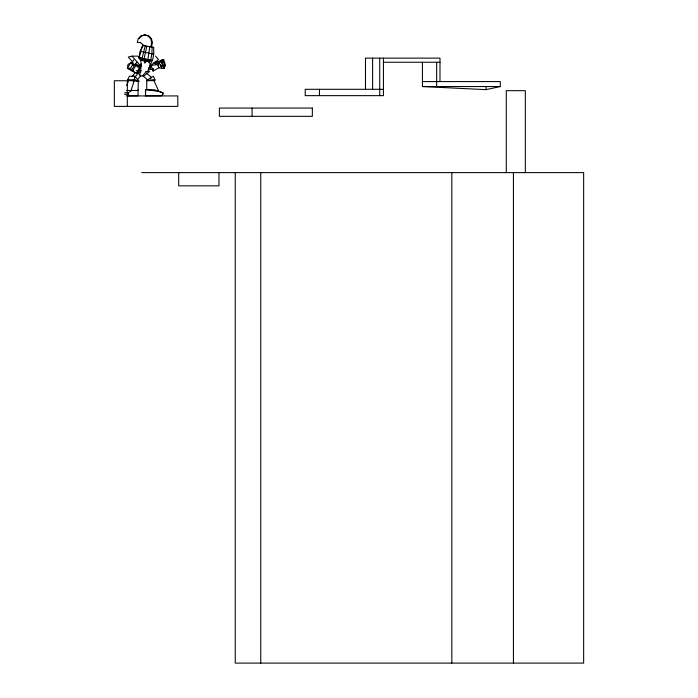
<?xml version="1.0" encoding="UTF-8"?>
<svg xmlns="http://www.w3.org/2000/svg" width="698" height="698" viewBox="0 0 698 698"><rect width="100%" height="100%" fill="white"/><g stroke="black" fill="none" stroke-linecap="round" stroke-linejoin="round"><path stroke-width="1.05" d="M138.536 72.374L140.525 73.124L141.258 63.884M142.724 45.257L152.173 47.281L151.876 53.894L150.655 60.281L138.989 57.777L140.211 51.382L142.724 45.257L144.643 45.475M135.499 65.638L135.639 63.666M162.843 94.291L163 92.773L154.31 89.745L145.463 89.745L145.463 95.809L161.325 95.809L162.843 94.291L162.843 92.773L157.844 91.089M134.888 76.222L138.989 81.238L128.737 80.514L127.699 79.773L129.4 76.222L134.888 76.222L134.225 80.514L131.067 90.478L126.748 90.478M149.852 46.906L147.793 59.819M139.26 58.047L140.481 51.652L142.942 45.475M140.124 59.696L140.438 58.074L150.157 60.063L149.843 61.686L140.499 59.897L140.813 58.274M142.008 58.702L145.167 45.998M142.645 60.394L142.95 58.763M144.015 59.112L146.789 46.338M144.085 60.682L144.39 59.06M147.261 61.293L147.575 59.662M149.049 61.581L149.363 59.949M149.843 61.686L150.157 60.063M150.655 60.281L152.53 60.552L153.752 54.156L153.691 47.499L151.71 46.906M150.759 46.548L151.736 42.665L150.759 38.783L148.098 35.938L144.469 34.9L140.83 35.938L138.169 38.783L137.244 42.473L140.577 42.473M151.466 46.548L152.443 42.665L151.466 38.783L148.805 35.938L145.167 34.9L141.528 35.938L138.867 38.783M147.924 70.812L150.428 63.884L147.409 60.944M139.103 67.252L134.775 64.757L132.568 64.818L130.552 68.308L131.477 70.481L136.599 73.447L140.307 65.533L140.9 65.874L138.387 71.781L136.162 70.498M152.094 60.534L149.808 66.397L158.481 59.557L155.584 56.145M126.67 85.496L128.737 80.514M138.387 71.781L140.9 65.874L136.799 65.926M162.608 62.174L163.733 59.714L162.582 59.566L157.469 62.105L154.345 62.253M162.582 59.566L157.713 64.478L151.222 65.403L153.054 71.091L158.795 67.846L164.013 68.509L165.505 65.228L163.733 59.714M144.277 62.968L145.167 61.154L146.083 61.154L145.184 62.968M131.477 70.481L134.775 64.757M132.576 71.117L135.883 65.394M131.32 63.248L133.868 59.81M134.417 65.551L136.965 62.113M132.053 76.745L135.203 72.531L137.724 72.531M134.793 77.591L138.562 72.531M137.288 80.078L140.438 75.864L139.504 74.197M150.314 78.743L151.475 77.408L145.638 72.348L142.741 75.689L147.854 80.113M162.608 60.394L158.132 62.995L163.533 66.886L164.876 65.865L164.458 64.565L162.608 60.394L161.125 60.717M160.104 65.935L163.533 66.886L163.114 65.595L164.458 64.565M146.728 80.366L153.377 76.222L155.061 80.052L153.926 80.636L146.728 80.636L155.061 80.052L146.728 80.366L146.728 89.745L158.891 91.394L153.926 80.636M124.881 92.773L128.144 92.773L132.271 90.251M137.48 67.052L140.307 65.533L135.482 65.167M129.758 63.623L128.179 64.207L127.568 66.118L128.031 66.659M155.567 63.204L157.504 62.645L158.577 67.566M155.567 64.792L157.504 64.233M135.325 64.242L140.996 66.397L140.926 59.557L138.029 56.145L132.018 56.145L128.301 57.053L133.03 62.366M148.796 69.922L153.682 68.744M422.43 62.262L422.43 86.543L486.017 89.649L500.257 86.543L500.257 81.579L422.43 81.579M148.753 68.029L150.655 68.02L150.655 65.717M139.033 58.737L141.066 58.737M383.315 62.262L439.993 62.262M137.497 71.528L139.207 71.528M145.664 71.528L149.547 71.528L143.997 75.934L140.385 75.934M127.699 79.773L134.313 79.773L138.989 81.238M422.43 86.543L500.257 86.543M383.429 89.3L305.218 89.3L305.218 95.643L383.429 95.643L383.429 58.126M124.375 94.291L128.24 94.291L129.104 95.809M126.207 95.809L138.038 95.809L138.038 89.745M141.729 172.615L583.65 172.615L583.65 663.1L235.235 663.1L235.235 172.615M131.067 90.478L138.056 90.531L138.283 81.518L134.313 79.773M130.552 68.308L127.437 68.273L130.849 62.375L135.578 65.097M138.989 57.777L140.577 57.951M152.173 47.281L153.691 47.499M144.39 60.394L145.821 60.682M159.833 62.602L157.469 62.105L158.795 67.846M144.172 60.735L146.083 61.154M140.403 60.107L145.167 61.154M150.087 59.819L152.53 60.552M148.543 61.293L149.564 61.581M153.08 62.995L157.713 64.478M131.303 69.591L127.437 68.273L132.166 71.004M153.019 53.894L153.752 54.156L140.211 51.382M139.19 70.07L141.136 70.812M138.57 70.088L139.164 70.437M139.879 42.473L142.497 44.183L143.509 45.937M133.92 65.062L130.849 62.375L132.568 64.818M132.716 70.55L134.164 72.034M137.323 72.26L140.769 75.934M140.996 66.397L132.018 56.145M163.114 65.595L161.255 61.415L163.533 66.886M163.419 66.668L164.013 68.509M160.427 64.443L161.604 68.116M150.07 65.115L150.655 68.02M128.144 92.773L128.24 94.291M525.324 172.615L525.324 90.679L506.286 90.679L506.286 172.615M513.423 172.615L513.423 663.1M486.017 86.622L486.017 89.649M451.833 172.615L451.833 663.1M439.993 81.579L439.993 58.126L365.482 58.126L365.482 89.3M436.669 62.262L436.669 86.543M379.721 58.126L379.721 95.643M372.601 58.126L372.601 89.3M319.457 89.3L319.457 95.643M260.747 172.615L260.747 663.1M252.074 108.059L252.074 116.339M218.971 172.615L218.971 185.843L178.697 185.843L178.697 172.615M153.054 69.085L153.054 71.091M145.62 89.745L145.62 95.809M127.315 92.668L127.315 80.75L114.35 80.75L114.35 106.401L177.798 106.401L177.798 95.923L127.315 95.923L127.315 106.401M312.338 108.059L219.364 108.059L219.364 116.339L312.338 116.339L312.338 108.059"/></g></svg>
